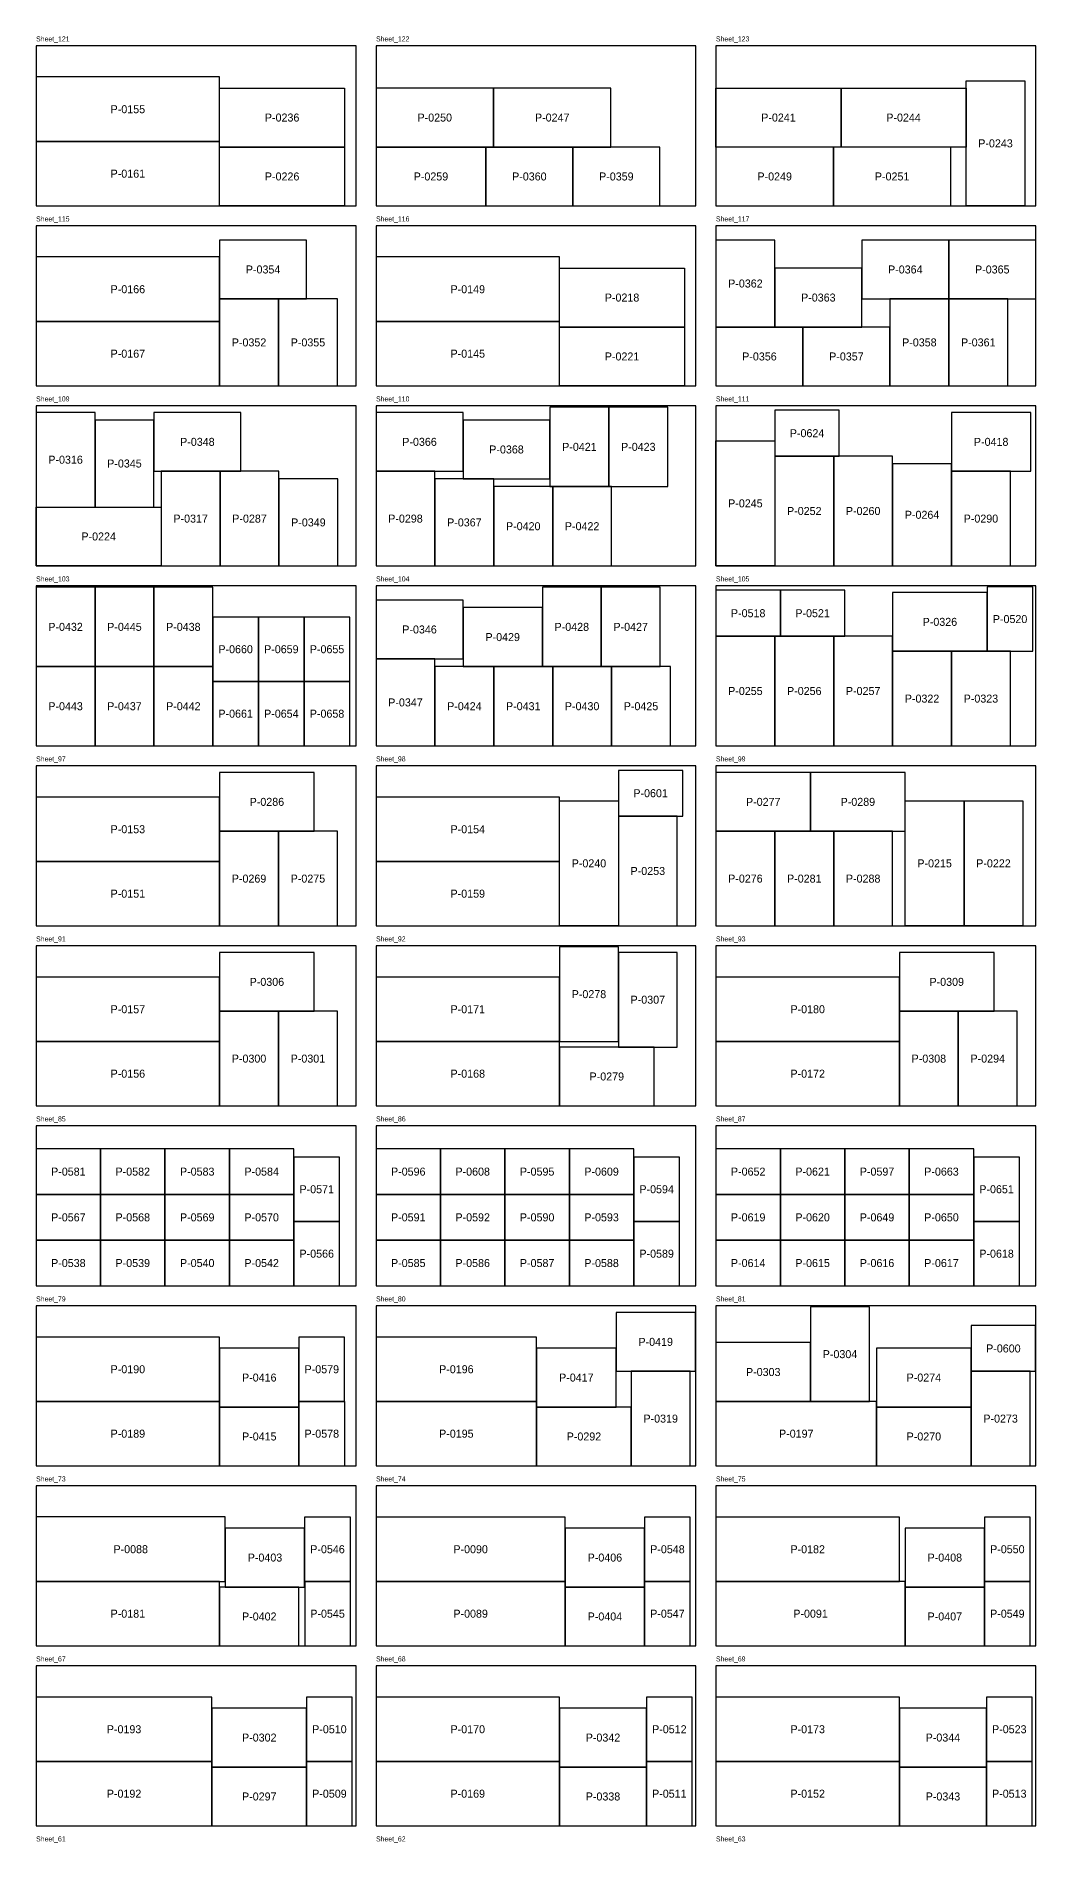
# Model space of a CAD drawing. Header units: millimetres. Extents: x 0 to 20200, y 0 to 37698.
# Drawn here: x 0 to 10000, y 19631 to 37698 of the extents above; entities that cross this region are included whole.
import ezdxf
from ezdxf.enums import TextEntityAlignment as Align

# ---------------------------------------------------------------- set-up
doc = ezdxf.new("R2010")
doc.units = ezdxf.units.MM
doc.layers.add('NESTED_RESULT', color=7, linetype='Continuous')

msp = doc.modelspace()

# ---------------------------------------------------------------- linework, layer by layer
at = {"layer": 'NESTED_RESULT', "color": 1}
for points in [[(0, 36000), (3200, 36000), (3200, 37600), (0, 37600), (0, 36000)], [(3400, 36000), (6600, 36000), (6600, 37600), (3400, 37600), (3400, 36000)], [(6800, 36000), (10000, 36000), (10000, 37600), (6800, 37600), (6800, 36000)], [(0, 34200), (3200, 34200), (3200, 35800), (0, 35800), (0, 34200)], [(3400, 34200), (6600, 34200), (6600, 35800), (3400, 35800), (3400, 34200)], [(6800, 34200), (10000, 34200), (10000, 35800), (6800, 35800), (6800, 34200)], [(0, 32400), (3200, 32400), (3200, 34000), (0, 34000), (0, 32400)], [(3400, 32400), (6600, 32400), (6600, 34000), (3400, 34000), (3400, 32400)], [(6800, 32400), (10000, 32400), (10000, 34000), (6800, 34000), (6800, 32400)], [(0, 30600), (3200, 30600), (3200, 32200), (0, 32200), (0, 30600)], [(3400, 30600), (6600, 30600), (6600, 32200), (3400, 32200), (3400, 30600)], [(6800, 30600), (10000, 30600), (10000, 32200), (6800, 32200), (6800, 30600)], [(0, 28800), (3200, 28800), (3200, 30400), (0, 30400), (0, 28800)], [(3400, 28800), (6600, 28800), (6600, 30400), (3400, 30400), (3400, 28800)], [(6800, 28800), (10000, 28800), (10000, 30400), (6800, 30400), (6800, 28800)], [(0, 27000), (3200, 27000), (3200, 28600), (0, 28600), (0, 27000)], [(3400, 27000), (6600, 27000), (6600, 28600), (3400, 28600), (3400, 27000)], [(6800, 27000), (10000, 27000), (10000, 28600), (6800, 28600), (6800, 27000)], [(0, 25200), (3200, 25200), (3200, 26800), (0, 26800), (0, 25200)], [(3400, 25200), (6600, 25200), (6600, 26800), (3400, 26800), (3400, 25200)], [(6800, 25200), (10000, 25200), (10000, 26800), (6800, 26800), (6800, 25200)], [(0, 23400), (3200, 23400), (3200, 25000), (0, 25000), (0, 23400)], [(3400, 23400), (6600, 23400), (6600, 25000), (3400, 25000), (3400, 23400)], [(6800, 23400), (10000, 23400), (10000, 25000), (6800, 25000), (6800, 23400)], [(0, 21600), (3200, 21600), (3200, 23200), (0, 23200), (0, 21600)], [(3400, 21600), (6600, 21600), (6600, 23200), (3400, 23200), (3400, 21600)], [(6800, 21600), (10000, 21600), (10000, 23200), (6800, 23200), (6800, 21600)], [(0, 19800), (3200, 19800), (3200, 21400), (0, 21400), (0, 19800)], [(3400, 19800), (6600, 19800), (6600, 21400), (3400, 21400), (3400, 19800)], [(6800, 19800), (10000, 19800), (10000, 21400), (6800, 21400), (6800, 19800)]]:
    msp.add_lwpolyline(points, dxfattribs=at)
at = {"layer": 'NESTED_RESULT'}
for points in [[(0, 36644.525), (1835.15, 36644.525), (1835.15, 37289.05), (0, 37289.05), (0, 36644.525)], [(9301.9, 36000), (9301.9, 37250.95), (9890.8625, 37250.95), (9890.8625, 36000), (9301.9, 36000)], [(1835.15, 37177.925), (3086.1, 37177.925), (3086.1, 36588.9625), (1835.15, 36588.9625), (1835.15, 37177.925)], [(3400, 36588.9625), (4574.75, 36588.9625), (4574.75, 37177.925), (3400, 37177.925), (3400, 36588.9625)], [(4574.75, 36588.9625), (5749.5, 36588.9625), (5749.5, 37177.925), (4574.75, 37177.925), (4574.75, 36588.9625)], [(6800, 37177.925), (8050.95, 37177.925), (8050.95, 36588.9625), (6800, 36588.9625), (6800, 37177.925)], [(8050.95, 37177.925), (9301.9, 37177.925), (9301.9, 36588.9625), (8050.95, 36588.9625), (8050.95, 37177.925)], [(0, 36000), (1835.15, 36000), (1835.15, 36644.525), (0, 36644.525), (0, 36000)], [(1835.15, 36588.9625), (3086.1, 36588.9625), (3086.1, 36000), (1835.15, 36000), (1835.15, 36588.9625)], [(3400, 36000), (4498.55, 36000), (4498.55, 36588.9625), (3400, 36588.9625), (3400, 36000)], [(4498.55, 36000), (5368.5, 36000), (5368.5, 36588.9625), (4498.55, 36588.9625), (4498.55, 36000)], [(5368.55, 36000), (6238.5, 36000), (6238.5, 36588.9625), (5368.55, 36588.9625), (5368.55, 36000)], [(6800, 36000), (7974.75, 36000), (7974.75, 36588.9625), (6800, 36588.9625), (6800, 36000)], [(7974.75, 36000), (9149.5, 36000), (9149.5, 36588.9625), (7974.75, 36588.9625), (7974.75, 36000)], [(2705.1, 35658.9125), (1835.15, 35658.9125), (1835.15, 35069.95), (2705.1, 35069.95), (2705.1, 35658.9125)], [(6800, 35658.9125), (6800, 34788.9625), (7388.9625, 34788.9625), (7388.9625, 35658.9125), (6800, 35658.9125)], [(8258.9125, 35069.95), (9128.8625, 35069.95), (9128.8625, 35658.9125), (8258.9125, 35658.9125), (8258.9125, 35069.95)], [(9128.8625, 35069.95), (9998.8125, 35069.95), (9998.8125, 35658.9125), (9128.8625, 35658.9125), (9128.8625, 35069.95)], [(0, 34844.525), (1835.15, 34844.525), (1835.15, 35489.05), (0, 35489.05), (0, 34844.525)], [(5235.15, 35489.05), (3400, 35489.05), (3400, 34844.525), (5235.15, 34844.525), (5235.15, 35489.05)], [(5235.15, 35377.925), (6486.1, 35377.925), (6486.1, 34788.9625), (5235.15, 34788.9625), (5235.15, 35377.925)], [(7388.9625, 34788.9625), (8258.9125, 34788.9625), (8258.9125, 35377.925), (7388.9625, 35377.925), (7388.9625, 34788.9625)], [(2424.1125, 34200), (2424.1125, 35069.95), (1835.15, 35069.95), (1835.15, 34200), (2424.1125, 34200)], [(3013.5, 34200), (3013.5, 35069.95), (2424.5375, 35069.95), (2424.5375, 34200), (3013.5, 34200)], [(9129, 34200), (9129, 35069.95), (8540.0375, 35069.95), (8540.0375, 34200), (9129, 34200)], [(9717.9625, 34200), (9717.9625, 35069.95), (9129, 35069.95), (9129, 34200), (9717.9625, 34200)], [(0, 34200), (1835.15, 34200), (1835.15, 34844.525), (0, 34844.525), (0, 34200)], [(3400, 34200), (5235.15, 34200), (5235.15, 34844.525), (3400, 34844.525), (3400, 34200)], [(5235.15, 34788.9625), (6486.1, 34788.9625), (6486.1, 34200), (5235.15, 34200), (5235.15, 34788.9625)], [(6800, 34200), (7669.95, 34200), (7669.95, 34788.9625), (6800, 34788.9625), (6800, 34200)], [(7669.95, 34200), (8539.9, 34200), (8539.9, 34788.9625), (7669.95, 34788.9625), (7669.95, 34200)], [(5728.8625, 33193.75), (5728.8625, 33987.5), (5139.9, 33987.5), (5139.9, 33193.75), (5728.8625, 33193.75)], [(6317.825, 33193.75), (6317.825, 33987.5), (5728.8625, 33987.5), (5728.8625, 33193.75), (6317.825, 33193.75)], [(588.9625, 32988.9625), (588.9625, 33935.1125), (0, 33935.1125), (0, 32988.9625), (588.9625, 32988.9625)], [(1177.925, 32988.9625), (1177.925, 33858.9125), (588.9625, 33858.9125), (588.9625, 32988.9625), (1177.925, 32988.9625)], [(1177.925, 33346.15), (2047.875, 33346.15), (2047.875, 33935.1125), (1177.925, 33935.1125), (1177.925, 33346.15)], [(3400, 33346.15), (4269.95, 33346.15), (4269.95, 33935.1125), (3400, 33935.1125), (3400, 33346.15)], [(4269.95, 33269.95), (5139.9, 33269.95), (5139.9, 33858.9125), (4269.95, 33858.9125), (4269.95, 33269.95)], [(8033.4875, 33498.55), (8033.4875, 33955.75), (7388.9625, 33955.75), (7388.9625, 33498.55), (8033.4875, 33498.55)], [(9155.85, 33346.15), (9949.6, 33346.15), (9949.6, 33935.1125), (9155.85, 33935.1125), (9155.85, 33346.15)], [(6800, 32400), (6800, 33650.95), (7388.9625, 33650.95), (7388.9625, 32400), (6800, 32400)], [(7977.925, 32400), (7977.925, 33498.55), (7388.9625, 33498.55), (7388.9625, 32400), (7977.925, 32400)], [(8566.8875, 32400), (8566.8875, 33498.55), (7977.925, 33498.55), (7977.925, 32400), (8566.8875, 32400)], [(1840, 32400), (1840, 33346.15), (1251.0375, 33346.15), (1251.0375, 32400), (1840, 32400)], [(2428.9625, 32400), (2428.9625, 33346.15), (1840, 33346.15), (1840, 32400), (2428.9625, 32400)], [(3017.925, 32400), (3017.925, 33269.95), (2428.9625, 33269.95), (2428.9625, 32400), (3017.925, 32400)], [(3988.9625, 32400), (3988.9625, 33346.15), (3400, 33346.15), (3400, 32400), (3988.9625, 32400)], [(4577.925, 32400), (4577.925, 33269.95), (3988.9625, 33269.95), (3988.9625, 32400), (4577.925, 32400)], [(9155.85, 32400), (9155.85, 33422.35), (8566.8875, 33422.35), (8566.8875, 32400), (9155.85, 32400)], [(9744.8125, 32400), (9744.8125, 33346.15), (9155.85, 33346.15), (9155.85, 32400), (9744.8125, 32400)], [(5166.8875, 32400), (5166.8875, 33193.75), (4577.925, 33193.75), (4577.925, 32400), (5166.8875, 32400)], [(5755.85, 32400), (5755.85, 33193.75), (5166.8875, 33193.75), (5166.8875, 32400), (5755.85, 32400)], [(0, 32988.9625), (1250.95, 32988.9625), (1250.95, 32400), (0, 32400), (0, 32988.9625)], [(588.9625, 31393.75), (588.9625, 32187.5), (0, 32187.5), (0, 31393.75), (588.9625, 31393.75)], [(1177.925, 31393.75), (1177.925, 32187.5), (588.9625, 32187.5), (588.9625, 31393.75), (1177.925, 31393.75)], [(1766.8875, 31393.75), (1766.8875, 32187.5), (1177.925, 32187.5), (1177.925, 31393.75), (1766.8875, 31393.75)], [(5063.7, 32187.5), (5063.7, 31393.75), (5652.6625, 31393.75), (5652.6625, 32187.5), (5063.7, 32187.5)], [(6241.625, 31393.75), (6241.625, 32187.5), (5652.6625, 32187.5), (5652.6625, 31393.75), (6241.625, 31393.75)], [(9513.0375, 31546.15), (9970.2375, 31546.15), (9970.2375, 32190.675), (9513.0375, 32190.675), (9513.0375, 31546.15)], [(3400, 31469.95), (4269.95, 31469.95), (4269.95, 32058.9125), (3400, 32058.9125), (3400, 31469.95)], [(4269.95, 31393.75), (5063.7, 31393.75), (5063.7, 31982.7125), (4269.95, 31982.7125), (4269.95, 31393.75)], [(7444.525, 31698.55), (7444.525, 32155.75), (6800, 32155.75), (6800, 31698.55), (7444.525, 31698.55)], [(8089.05, 31698.55), (8089.05, 32155.75), (7444.525, 32155.75), (7444.525, 31698.55), (8089.05, 31698.55)], [(8566.8875, 31546.15), (9513.0375, 31546.15), (9513.0375, 32135.1125), (8566.8875, 32135.1125), (8566.8875, 31546.15)], [(1766.8875, 31244.525), (2224.0875, 31244.525), (2224.0875, 31889.05), (1766.8875, 31889.05), (1766.8875, 31244.525)], [(2224.0875, 31244.525), (2681.2875, 31244.525), (2681.2875, 31889.05), (2224.0875, 31889.05), (2224.0875, 31244.525)], [(2681.2875, 31244.525), (3138.4875, 31244.525), (3138.4875, 31889.05), (2681.2875, 31889.05), (2681.2875, 31244.525)], [(7388.9625, 30600), (7388.9625, 31698.55), (6800, 31698.55), (6800, 30600), (7388.9625, 30600)], [(7977.925, 30600), (7977.925, 31698.55), (7388.9625, 31698.55), (7388.9625, 30600), (7977.925, 30600)], [(8566.8875, 30600), (8566.8875, 31698.55), (7977.925, 31698.55), (7977.925, 30600), (8566.8875, 30600)], [(3988.9625, 30600), (3988.9625, 31469.95), (3400, 31469.95), (3400, 30600), (3988.9625, 30600)], [(8566.8875, 31546.15), (8566.8875, 30600), (9155.85, 30600), (9155.85, 31546.15), (8566.8875, 31546.15)], [(9744.8125, 30600), (9744.8125, 31546.15), (9155.85, 31546.15), (9155.85, 30600), (9744.8125, 30600)], [(588.9625, 30600), (588.9625, 31393.75), (0, 31393.75), (0, 30600), (588.9625, 30600)], [(1177.925, 30600), (1177.925, 31393.75), (588.9625, 31393.75), (588.9625, 30600), (1177.925, 30600)], [(1766.8875, 30600), (1766.8875, 31393.75), (1177.925, 31393.75), (1177.925, 30600), (1766.8875, 30600)], [(4577.925, 30600), (4577.925, 31393.75), (3988.9625, 31393.75), (3988.9625, 30600), (4577.925, 30600)], [(5166.8875, 30600), (5166.8875, 31393.75), (4577.925, 31393.75), (4577.925, 30600), (5166.8875, 30600)], [(5755.85, 30600), (5755.85, 31393.75), (5166.8875, 31393.75), (5166.8875, 30600), (5755.85, 30600)], [(6344.8125, 30600), (6344.8125, 31393.75), (5755.85, 31393.75), (5755.85, 30600), (6344.8125, 30600)], [(1766.8875, 30600), (2224.0875, 30600), (2224.0875, 31244.525), (1766.8875, 31244.525), (1766.8875, 30600)], [(2224.0875, 30600), (2681.2875, 30600), (2681.2875, 31244.525), (2224.0875, 31244.525), (2224.0875, 30600)], [(2681.2875, 30600), (3138.4875, 30600), (3138.4875, 31244.525), (2681.2875, 31244.525), (2681.2875, 30600)], [(5824.1125, 30355.75), (5824.1125, 29898.55), (6468.6375, 29898.55), (6468.6375, 30355.75), (5824.1125, 30355.75)], [(2781.3, 30335.1125), (1835.15, 30335.1125), (1835.15, 29746.15), (2781.3, 29746.15), (2781.3, 30335.1125)], [(6800, 29746.15), (7746.15, 29746.15), (7746.15, 30335.1125), (6800, 30335.1125), (6800, 29746.15)], [(8692.575, 30335.1125), (7746.425, 30335.1125), (7746.425, 29746.15), (8692.575, 29746.15), (8692.575, 30335.1125)], [(0, 29444.525), (1835.15, 29444.525), (1835.15, 30089.05), (0, 30089.05), (0, 29444.525)], [(3400, 29444.525), (5235.15, 29444.525), (5235.15, 30089.05), (3400, 30089.05), (3400, 29444.525)], [(5235.15, 28800), (5235.15, 30050.95), (5824.1125, 30050.95), (5824.1125, 28800), (5235.15, 28800)], [(8692.575, 28800), (8692.575, 30050.95), (9281.5375, 30050.95), (9281.5375, 28800), (8692.575, 28800)], [(9281.5375, 28800), (9281.5375, 30050.95), (9870.5, 30050.95), (9870.5, 28800), (9281.5375, 28800)], [(6413.075, 28800), (6413.075, 29898.55), (5824.1125, 29898.55), (5824.1125, 28800), (6413.075, 28800)], [(1835.15, 29746.15), (1835.15, 28800), (2424.1125, 28800), (2424.1125, 29746.15), (1835.15, 29746.15)], [(3013.075, 28800), (3013.075, 29746.15), (2424.1125, 29746.15), (2424.1125, 28800), (3013.075, 28800)], [(7388.9625, 28800), (7388.9625, 29746.15), (6800, 29746.15), (6800, 28800), (7388.9625, 28800)], [(7977.925, 28800), (7977.925, 29746.15), (7388.9625, 29746.15), (7388.9625, 28800), (7977.925, 28800)], [(8566.8875, 28800), (8566.8875, 29746.15), (7977.925, 29746.15), (7977.925, 28800), (8566.8875, 28800)], [(0, 28800), (1835.15, 28800), (1835.15, 29444.525), (0, 29444.525), (0, 28800)], [(5235.15, 29444.525), (3400, 29444.525), (3400, 28800), (5235.15, 28800), (5235.15, 29444.525)], [(5824.1125, 27644.525), (5824.1125, 28590.675), (5235.15, 28590.675), (5235.15, 27644.525), (5824.1125, 27644.525)], [(2781.3, 28535.1125), (1835.15, 28535.1125), (1835.15, 27946.15), (2781.3, 27946.15), (2781.3, 28535.1125)], [(6413.075, 27588.9625), (6413.075, 28535.1125), (5824.1125, 28535.1125), (5824.1125, 27588.9625), (6413.075, 27588.9625)], [(8635.15, 27946.15), (9581.3, 27946.15), (9581.3, 28535.1125), (8635.15, 28535.1125), (8635.15, 27946.15)], [(0, 27644.525), (1835.15, 27644.525), (1835.15, 28289.05), (0, 28289.05), (0, 27644.525)], [(3400, 27644.525), (5235.15, 27644.525), (5235.15, 28289.05), (3400, 28289.05), (3400, 27644.525)], [(6800, 27644.525), (8635.15, 27644.525), (8635.15, 28289.05), (6800, 28289.05), (6800, 27644.525)], [(2424.1125, 27000), (2424.1125, 27946.15), (1835.15, 27946.15), (1835.15, 27000), (2424.1125, 27000)], [(3013.075, 27000), (3013.075, 27946.15), (2424.1125, 27946.15), (2424.1125, 27000), (3013.075, 27000)], [(9224.1125, 27000), (9224.1125, 27946.15), (8635.15, 27946.15), (8635.15, 27000), (9224.1125, 27000)], [(9813.075, 27000), (9813.075, 27946.15), (9224.1125, 27946.15), (9224.1125, 27000), (9813.075, 27000)], [(0, 27000), (1835.15, 27000), (1835.15, 27644.525), (0, 27644.525), (0, 27000)], [(3400, 27000), (5235.15, 27000), (5235.15, 27644.525), (3400, 27644.525), (3400, 27000)], [(6800, 27000), (8635.15, 27000), (8635.15, 27644.525), (6800, 27644.525), (6800, 27000)], [(5235.15, 27000), (6181.3, 27000), (6181.3, 27588.9625), (5235.15, 27588.9625), (5235.15, 27000)], [(644.525, 26114.4), (644.525, 26571.6), (0, 26571.6), (0, 26114.4), (644.525, 26114.4)], [(1289.05, 26114.4), (1289.05, 26571.6), (644.525, 26571.6), (644.525, 26114.4), (1289.05, 26114.4)], [(1933.575, 26114.4), (1933.575, 26571.6), (1289.05, 26571.6), (1289.05, 26114.4), (1933.575, 26114.4)], [(2578.1, 26114.4), (2578.1, 26571.6), (1933.575, 26571.6), (1933.575, 26114.4), (2578.1, 26114.4)], [(4044.525, 26114.4), (4044.525, 26571.6), (3400, 26571.6), (3400, 26114.4), (4044.525, 26114.4)], [(4689.05, 26114.4), (4689.05, 26571.6), (4044.525, 26571.6), (4044.525, 26114.4), (4689.05, 26114.4)], [(5333.575, 26114.4), (5333.575, 26571.6), (4689.05, 26571.6), (4689.05, 26114.4), (5333.575, 26114.4)], [(5978.1, 26114.4), (5978.1, 26571.6), (5333.575, 26571.6), (5333.575, 26114.4), (5978.1, 26114.4)], [(7444.525, 26114.4), (7444.525, 26571.6), (6800, 26571.6), (6800, 26114.4), (7444.525, 26114.4)], [(8089.05, 26114.4), (8089.05, 26571.6), (7444.525, 26571.6), (7444.525, 26114.4), (8089.05, 26114.4)], [(8733.575, 26114.4), (8733.575, 26571.6), (8089.05, 26571.6), (8089.05, 26114.4), (8733.575, 26114.4)], [(9378.1, 26114.4), (9378.1, 26571.6), (8733.575, 26571.6), (8733.575, 26114.4), (9378.1, 26114.4)], [(2578.1, 25844.525), (3035.3, 25844.525), (3035.3, 26489.05), (2578.1, 26489.05), (2578.1, 25844.525)], [(5978.1, 25844.525), (6435.3, 25844.525), (6435.3, 26489.05), (5978.1, 26489.05), (5978.1, 25844.525)], [(9835.3, 26489.05), (9378.1, 26489.05), (9378.1, 25844.525), (9835.3, 25844.525), (9835.3, 26489.05)], [(644.525, 25657.2), (644.525, 26114.4), (0, 26114.4), (0, 25657.2), (644.525, 25657.2)], [(1289.05, 25657.2), (1289.05, 26114.4), (644.525, 26114.4), (644.525, 25657.2), (1289.05, 25657.2)], [(1933.575, 25657.2), (1933.575, 26114.4), (1289.05, 26114.4), (1289.05, 25657.2), (1933.575, 25657.2)], [(2578.1, 25657.2), (2578.1, 26114.4), (1933.575, 26114.4), (1933.575, 25657.2), (2578.1, 25657.2)], [(3400, 26114.4), (3400, 25657.2), (4044.525, 25657.2), (4044.525, 26114.4), (3400, 26114.4)], [(4689.05, 25657.2), (4689.05, 26114.4), (4044.525, 26114.4), (4044.525, 25657.2), (4689.05, 25657.2)], [(5333.575, 25657.2), (5333.575, 26114.4), (4689.05, 26114.4), (4689.05, 25657.2), (5333.575, 25657.2)], [(5978.1, 25657.2), (5978.1, 26114.4), (5333.575, 26114.4), (5333.575, 25657.2), (5978.1, 25657.2)], [(7444.525, 25657.2), (7444.525, 26114.4), (6800, 26114.4), (6800, 25657.2), (7444.525, 25657.2)], [(8089.05, 25657.2), (8089.05, 26114.4), (7444.525, 26114.4), (7444.525, 25657.2), (8089.05, 25657.2)], [(8733.575, 25657.2), (8733.575, 26114.4), (8089.05, 26114.4), (8089.05, 25657.2), (8733.575, 25657.2)], [(9378.1, 25657.2), (9378.1, 26114.4), (8733.575, 26114.4), (8733.575, 25657.2), (9378.1, 25657.2)], [(2578.1, 25200), (3035.3, 25200), (3035.3, 25844.525), (2578.1, 25844.525), (2578.1, 25200)], [(5978.1, 25200), (6435.3, 25200), (6435.3, 25844.525), (5978.1, 25844.525), (5978.1, 25200)], [(9378.1, 25200), (9835.3, 25200), (9835.3, 25844.525), (9378.1, 25844.525), (9378.1, 25200)], [(644.525, 25200), (644.525, 25657.2), (0, 25657.2), (0, 25200), (644.525, 25200)], [(1289.05, 25200), (1289.05, 25657.2), (644.525, 25657.2), (644.525, 25200), (1289.05, 25200)], [(1933.575, 25200), (1933.575, 25657.2), (1289.05, 25657.2), (1289.05, 25200), (1933.575, 25200)], [(2578.1, 25200), (2578.1, 25657.2), (1933.575, 25657.2), (1933.575, 25200), (2578.1, 25200)], [(4044.525, 25200), (4044.525, 25657.2), (3400, 25657.2), (3400, 25200), (4044.525, 25200)], [(4689.05, 25200), (4689.05, 25657.2), (4044.525, 25657.2), (4044.525, 25200), (4689.05, 25200)], [(5333.575, 25200), (5333.575, 25657.2), (4689.05, 25657.2), (4689.05, 25200), (5333.575, 25200)], [(5978.1, 25200), (5978.1, 25657.2), (5333.575, 25657.2), (5333.575, 25200), (5978.1, 25200)], [(7444.525, 25200), (7444.525, 25657.2), (6800, 25657.2), (6800, 25200), (7444.525, 25200)], [(8089.05, 25200), (8089.05, 25657.2), (7444.525, 25657.2), (7444.525, 25200), (8089.05, 25200)], [(8733.575, 25200), (8733.575, 25657.2), (8089.05, 25657.2), (8089.05, 25200), (8733.575, 25200)], [(9378.1, 25200), (9378.1, 25657.2), (8733.575, 25657.2), (8733.575, 25200), (9378.1, 25200)], [(5800.3, 24346.15), (6594.05, 24346.15), (6594.05, 24935.1125), (5800.3, 24935.1125), (5800.3, 24346.15)], [(8335.1125, 24044.525), (8335.1125, 24990.675), (7746.15, 24990.675), (7746.15, 24044.525), (8335.1125, 24044.525)], [(9352.7, 24803.35), (9352.7, 24346.15), (9997.225, 24346.15), (9997.225, 24803.35), (9352.7, 24803.35)], [(0, 24044.525), (1835.15, 24044.525), (1835.15, 24689.05), (0, 24689.05), (0, 24044.525)], [(2628.9, 24577.925), (1835.15, 24577.925), (1835.15, 23988.9625), (2628.9, 23988.9625), (2628.9, 24577.925)], [(2628.9, 24044.525), (3086.1, 24044.525), (3086.1, 24689.05), (2628.9, 24689.05), (2628.9, 24044.525)], [(3400, 24044.525), (5006.55, 24044.525), (5006.55, 24689.05), (3400, 24689.05), (3400, 24044.525)], [(5006.55, 23988.9625), (5800.3, 23988.9625), (5800.3, 24577.925), (5006.55, 24577.925), (5006.55, 23988.9625)], [(6800, 24044.525), (7746.15, 24044.525), (7746.15, 24633.4875), (6800, 24633.4875), (6800, 24044.525)], [(9352.7, 24577.925), (8406.55, 24577.925), (8406.55, 23988.9625), (9352.7, 23988.9625), (9352.7, 24577.925)], [(6541.6625, 23400), (6541.6625, 24346.15), (5952.7, 24346.15), (5952.7, 23400), (6541.6625, 23400)], [(9941.6625, 23400), (9941.6625, 24346.15), (9352.7, 24346.15), (9352.7, 23400), (9941.6625, 23400)], [(0, 23400), (1835.15, 23400), (1835.15, 24044.525), (0, 24044.525), (0, 23400)], [(2629, 23400), (3086.2, 23400), (3086.2, 24044.525), (2629, 24044.525), (2629, 23400)], [(3400, 23400), (5006.55, 23400), (5006.55, 24044.525), (3400, 24044.525), (3400, 23400)], [(6800, 23400), (8406.55, 23400), (8406.55, 24044.525), (6800, 24044.525), (6800, 23400)], [(1835.25, 23400), (2629, 23400), (2629, 23988.9625), (1835.25, 23988.9625), (1835.25, 23400)], [(5006.55, 23400), (5952.7, 23400), (5952.7, 23988.9625), (5006.55, 23988.9625), (5006.55, 23400)], [(8406.55, 23400), (9352.7, 23400), (9352.7, 23988.9625), (8406.55, 23988.9625), (8406.55, 23400)], [(0, 22244.975), (1892.3, 22244.975), (1892.3, 22889.5), (0, 22889.5), (0, 22244.975)], [(1892.3, 22188.9625), (2686.05, 22188.9625), (2686.05, 22777.925), (1892.3, 22777.925), (1892.3, 22188.9625)], [(3143.25, 22889.05), (2686.05, 22889.05), (2686.05, 22244.525), (3143.25, 22244.525), (3143.25, 22889.05)], [(3400, 22244.525), (5292.3, 22244.525), (5292.3, 22889.05), (3400, 22889.05), (3400, 22244.525)], [(5292.3, 22188.9625), (6086.05, 22188.9625), (6086.05, 22777.925), (5292.3, 22777.925), (5292.3, 22188.9625)], [(6086.05, 22244.525), (6543.25, 22244.525), (6543.25, 22889.05), (6086.05, 22889.05), (6086.05, 22244.525)], [(6800, 22244.525), (8635.15, 22244.525), (8635.15, 22889.05), (6800, 22889.05), (6800, 22244.525)], [(8692.3, 22188.9625), (9486.05, 22188.9625), (9486.05, 22777.925), (8692.3, 22777.925), (8692.3, 22188.9625)], [(9486.05, 22244.525), (9943.25, 22244.525), (9943.25, 22889.05), (9486.05, 22889.05), (9486.05, 22244.525)], [(0, 21600), (1835.15, 21600), (1835.15, 22244.525), (0, 22244.525), (0, 21600)], [(2686.3, 21600), (3143.5, 21600), (3143.5, 22244.525), (2686.3, 22244.525), (2686.3, 21600)], [(3400, 21600), (5292.3, 21600), (5292.3, 22244.525), (3400, 22244.525), (3400, 21600)], [(6543.25, 22244.525), (6086.05, 22244.525), (6086.05, 21600), (6543.25, 21600), (6543.25, 22244.525)], [(6800, 21600), (8692.3, 21600), (8692.3, 22244.525), (6800, 22244.525), (6800, 21600)], [(9486.05, 21600), (9943.25, 21600), (9943.25, 22244.525), (9486.05, 22244.525), (9486.05, 21600)], [(1835.15, 21600), (2628.9, 21600), (2628.9, 22188.9625), (1835.15, 22188.9625), (1835.15, 21600)], [(6086.05, 22188.9625), (5292.3, 22188.9625), (5292.3, 21600), (6086.05, 21600), (6086.05, 22188.9625)], [(8692.3, 21600), (9486.05, 21600), (9486.05, 22188.9625), (8692.3, 22188.9625), (8692.3, 21600)], [(0, 20444.525), (1758.95, 20444.525), (1758.95, 21089.05), (0, 21089.05), (0, 20444.525)], [(1758.95, 20388.9625), (2705.1, 20388.9625), (2705.1, 20977.925), (1758.95, 20977.925), (1758.95, 20388.9625)], [(2705.1, 20444.525), (3162.3, 20444.525), (3162.3, 21089.05), (2705.1, 21089.05), (2705.1, 20444.525)], [(3400, 20444.525), (5235.15, 20444.525), (5235.15, 21089.05), (3400, 21089.05), (3400, 20444.525)], [(5235.15, 20388.9625), (6105.1, 20388.9625), (6105.1, 20977.925), (5235.15, 20977.925), (5235.15, 20388.9625)], [(6105.1, 20444.525), (6562.3, 20444.525), (6562.3, 21089.05), (6105.1, 21089.05), (6105.1, 20444.525)], [(6800, 20444.525), (8635.15, 20444.525), (8635.15, 21089.05), (6800, 21089.05), (6800, 20444.525)], [(8635.15, 20388.9625), (9505.1, 20388.9625), (9505.1, 20977.925), (8635.15, 20977.925), (8635.15, 20388.9625)], [(9505.5, 20444.525), (9962.7, 20444.525), (9962.7, 21089.05), (9505.5, 21089.05), (9505.5, 20444.525)], [(0, 19800), (1758.95, 19800), (1758.95, 20444.525), (0, 20444.525), (0, 19800)], [(2705.1, 19800), (3162.3, 19800), (3162.3, 20444.525), (2705.1, 20444.525), (2705.1, 19800)], [(3400, 19800), (5235.15, 19800), (5235.15, 20444.525), (3400, 20444.525), (3400, 19800)], [(6105.1, 19800), (6562.3, 19800), (6562.3, 20444.525), (6105.1, 20444.525), (6105.1, 19800)], [(6800, 19800), (8635.15, 19800), (8635.15, 20444.525), (6800, 20444.525), (6800, 19800)], [(9505.5, 19800), (9962.7, 19800), (9962.7, 20444.525), (9505.5, 20444.525), (9505.5, 19800)], [(1758.95, 19800), (2705.1, 19800), (2705.1, 20388.9625), (1758.95, 20388.9625), (1758.95, 19800)], [(5235.15, 19800), (6105.1, 19800), (6105.1, 20388.9625), (5235.15, 20388.9625), (5235.15, 19800)], [(8635.55, 19800), (9505.5, 19800), (9505.5, 20388.9625), (8635.55, 20388.9625), (8635.55, 19800)]]:
    msp.add_lwpolyline(points, dxfattribs=at)

# ---------------------------------------------------------------- texts
at = {"layer": 'NESTED_RESULT', "color": 1}
for s, p in [('Sheet_121', (0, 37630)), ('Sheet_122', (3400, 37630)), ('Sheet_123', (6800, 37630)), ('Sheet_115', (0, 35830)), ('Sheet_116', (3400, 35830)), ('Sheet_117', (6800, 35830)), ('Sheet_109', (0, 34030)), ('Sheet_110', (3400, 34030)), ('Sheet_111', (6800, 34030)), ('Sheet_103', (0, 32230)), ('Sheet_104', (3400, 32230)), ('Sheet_105', (6800, 32230)), ('Sheet_97', (0, 30430)), ('Sheet_98', (3400, 30430)), ('Sheet_99', (6800, 30430)), ('Sheet_91', (0, 28630)), ('Sheet_92', (3400, 28630)), ('Sheet_93', (6800, 28630)), ('Sheet_85', (0, 26830)), ('Sheet_86', (3400, 26830)), ('Sheet_87', (6800, 26830)), ('Sheet_79', (0, 25030)), ('Sheet_80', (3400, 25030)), ('Sheet_81', (6800, 25030)), ('Sheet_73', (0, 23230)), ('Sheet_74', (3400, 23230)), ('Sheet_75', (6800, 23230)), ('Sheet_67', (0, 21430)), ('Sheet_68', (3400, 21430)), ('Sheet_69', (6800, 21430)), ('Sheet_61', (0, 19630)), ('Sheet_62', (3400, 19630)), ('Sheet_63', (6800, 19630))]:
    msp.add_text(s, height=50, dxfattribs=at).set_placement(p, align=Align.BOTTOM_LEFT)
at = {"layer": 'NESTED_RESULT'}
for s, p in [('P-0155', (917.575, 36966.7875)), ('P-0236', (2460.625, 36883.44375)), ('P-0250', (3987.375, 36883.44375)), ('P-0247', (5162.125, 36883.44375)), ('P-0241', (7425.475, 36883.44375)), ('P-0244', (8676.425, 36883.44375)), ('P-0243', (9596.38125, 36625.475)), ('P-0161', (917.575, 36322.2625)), ('P-0226', (2460.625, 36294.48125)), ('P-0259', (3949.275, 36294.48125)), ('P-0360', (4933.525, 36294.48125)), ('P-0359', (5803.525, 36294.48125)), ('P-0249', (7387.375, 36294.48125)), ('P-0251', (8562.125, 36294.48125)), ('P-0354', (2270.125, 35364.43125)), ('P-0362', (7094.48125, 35223.9375)), ('P-0364', (8693.8875, 35364.43125)), ('P-0365', (9563.8375, 35364.43125)), ('P-0166', (917.575, 35166.7875)), ('P-0149', (4317.575, 35166.7875)), ('P-0218', (5860.625, 35083.44375)), ('P-0363', (7823.9375, 35083.44375)), ('P-0167', (917.575, 34522.2625)), ('P-0352', (2129.63125, 34634.975)), ('P-0355', (2719.01875, 34634.975)), ('P-0145', (4317.575, 34522.2625)), ('P-0221', (5860.625, 34494.48125)), ('P-0356', (7234.975, 34494.48125)), ('P-0357', (8104.925, 34494.48125)), ('P-0358', (8834.51875, 34634.975)), ('P-0361', (9423.48125, 34634.975)), ('P-0348', (1612.9, 33640.63125)), ('P-0366', (3834.975, 33640.63125)), ('P-0368', (4704.925, 33564.43125)), ('P-0421', (5434.38125, 33590.625)), ('P-0423', (6023.34375, 33590.625)), ('P-0624', (7711.225, 33727.15)), ('P-0418', (9552.725, 33640.63125)), ('P-0316', (294.48125, 33462.0375)), ('P-0345', (883.44375, 33423.9375)), ('P-0245', (7094.48125, 33025.475)), ('P-0317', (1545.51875, 32873.075)), ('P-0287', (2134.48125, 32873.075)), ('P-0298', (3694.48125, 32873.075)), ('P-0252', (7683.44375, 32949.275)), ('P-0260', (8272.40625, 32949.275)), ('P-0264', (8861.36875, 32911.175)), ('P-0290', (9450.33125, 32873.075)), ('P-0224', (625.475, 32694.48125)), ('P-0349', (2723.44375, 32834.975)), ('P-0367', (4283.44375, 32834.975)), ('P-0420', (4872.40625, 32796.875)), ('P-0422', (5461.36875, 32796.875)), ('P-0432', (294.48125, 31790.625)), ('P-0445', (883.44375, 31790.625)), ('P-0438', (1472.40625, 31790.625)), ('P-0346', (3834.975, 31764.43125)), ('P-0428', (5358.18125, 31790.625)), ('P-0427', (5947.14375, 31790.625)), ('P-0518', (7122.2625, 31927.15)), ('P-0521', (7766.7875, 31927.15)), ('P-0326', (9039.9625, 31840.63125)), ('P-0520', (9741.6375, 31868.4125)), ('P-0429', (4666.825, 31688.23125)), ('P-0660', (1995.4875, 31566.7875)), ('P-0659', (2452.6875, 31566.7875)), ('P-0655', (2909.8875, 31566.7875)), ('P-0347', (3694.48125, 31034.975)), ('P-0255', (7094.48125, 31149.275)), ('P-0256', (7683.44375, 31149.275)), ('P-0257', (8272.40625, 31149.275)), ('P-0322', (8861.36875, 31073.075)), ('P-0323', (9450.33125, 31073.075)), ('P-0443', (294.48125, 30996.875)), ('P-0437', (883.44375, 30996.875)), ('P-0442', (1472.40625, 30996.875)), ('P-0661', (1995.4875, 30922.2625)), ('P-0654', (2452.6875, 30922.2625)), ('P-0658', (2909.8875, 30922.2625)), ('P-0424', (4283.44375, 30996.875)), ('P-0431', (4872.40625, 30996.875)), ('P-0430', (5461.36875, 30996.875)), ('P-0425', (6050.33125, 30996.875)), ('P-0286', (2308.225, 30040.63125)), ('P-0601', (6146.375, 30127.15)), ('P-0277', (7273.075, 30040.63125)), ('P-0289', (8219.5, 30040.63125)), ('P-0153', (917.575, 29766.7875)), ('P-0154', (4317.575, 29766.7875)), ('P-0240', (5529.63125, 29425.475)), ('P-0215', (8987.05625, 29425.475)), ('P-0222', (9576.01875, 29425.475)), ('P-0269', (2129.63125, 29273.075)), ('P-0275', (2718.59375, 29273.075)), ('P-0253', (6118.59375, 29349.275)), ('P-0276', (7094.48125, 29273.075)), ('P-0281', (7683.44375, 29273.075)), ('P-0288', (8272.40625, 29273.075)), ('P-0151', (917.575, 29122.2625)), ('P-0159', (4317.575, 29122.2625)), ('P-0306', (2308.225, 28240.63125)), ('P-0309', (9108.225, 28240.63125)), ('P-0157', (917.575, 27966.7875)), ('P-0171', (4317.575, 27966.7875)), ('P-0278', (5529.63125, 28117.6)), ('P-0307', (6118.59375, 28062.0375)), ('P-0180', (7717.575, 27966.7875)), ('P-0300', (2129.63125, 27473.075)), ('P-0301', (2718.59375, 27473.075)), ('P-0308', (8929.63125, 27473.075)), ('P-0294', (9518.59375, 27473.075)), ('P-0156', (917.575, 27322.2625)), ('P-0168', (4317.575, 27322.2625)), ('P-0279', (5708.225, 27294.48125)), ('P-0172', (7717.575, 27322.2625)), ('P-0581', (322.2625, 26343)), ('P-0582', (966.7875, 26343)), ('P-0583', (1611.3125, 26343)), ('P-0584', (2255.8375, 26343)), ('P-0596', (3722.2625, 26343)), ('P-0608', (4366.7875, 26343)), ('P-0595', (5011.3125, 26343)), ('P-0609', (5655.8375, 26343)), ('P-0652', (7122.2625, 26343)), ('P-0621', (7766.7875, 26343)), ('P-0597', (8411.3125, 26343)), ('P-0663', (9055.8375, 26343)), ('P-0571', (2806.7, 26166.7875)), ('P-0594', (6206.7, 26166.7875)), ('P-0651', (9606.7, 26166.7875)), ('P-0567', (322.2625, 25885.8)), ('P-0568', (966.7875, 25885.8)), ('P-0569', (1611.3125, 25885.8)), ('P-0570', (2255.8375, 25885.8)), ('P-0591', (3722.2625, 25885.8)), ('P-0592', (4366.7875, 25885.8)), ('P-0590', (5011.3125, 25885.8)), ('P-0593', (5655.8375, 25885.8)), ('P-0619', (7122.2625, 25885.8)), ('P-0620', (7766.7875, 25885.8)), ('P-0649', (8411.3125, 25885.8)), ('P-0650', (9055.8375, 25885.8)), ('P-0566', (2806.7, 25522.2625)), ('P-0589', (6206.7, 25522.2625)), ('P-0618', (9606.7, 25522.2625)), ('P-0538', (322.2625, 25428.6)), ('P-0539', (966.7875, 25428.6)), ('P-0540', (1611.3125, 25428.6)), ('P-0542', (2255.8375, 25428.6)), ('P-0585', (3722.2625, 25428.6)), ('P-0586', (4366.7875, 25428.6)), ('P-0587', (5011.3125, 25428.6)), ('P-0588', (5655.8375, 25428.6)), ('P-0614', (7122.2625, 25428.6)), ('P-0615', (7766.7875, 25428.6)), ('P-0616', (8411.3125, 25428.6)), ('P-0617', (9055.8375, 25428.6)), ('P-0419', (6197.175, 24640.63125)), ('P-0600', (9674.9625, 24574.75)), ('P-0190', (917.575, 24366.7875)), ('P-0579', (2857.5, 24366.7875)), ('P-0196', (4203.275, 24366.7875)), ('P-0304', (8040.63125, 24517.6)), ('P-0416', (2232.025, 24283.44375)), ('P-0417', (5403.425, 24283.44375)), ('P-0303', (7273.075, 24339.00625)), ('P-0274', (8879.625, 24283.44375)), ('P-0319', (6247.18125, 23873.075)), ('P-0273', (9647.18125, 23873.075)), ('P-0189', (917.575, 23722.2625)), ('P-0415', (2232.125, 23694.48125)), ('P-0578', (2857.6, 23722.2625)), ('P-0195', (4203.275, 23722.2625)), ('P-0292', (5479.625, 23694.48125)), ('P-0197', (7603.275, 23722.2625)), ('P-0270', (8879.625, 23694.48125)), ('P-0088', (946.15, 22567.2375)), ('P-0546', (2914.65, 22566.7875)), ('P-0090', (4346.15, 22566.7875)), ('P-0548', (6314.65, 22566.7875)), ('P-0182', (7717.575, 22566.7875)), ('P-0550', (9714.65, 22566.7875)), ('P-0403', (2289.175, 22483.44375)), ('P-0406', (5689.175, 22483.44375)), ('P-0408', (9089.175, 22483.44375)), ('P-0181', (917.575, 21922.2625)), ('P-0402', (2232.025, 21894.48125)), ('P-0545', (2914.9, 21922.2625)), ('P-0089', (4346.15, 21922.2625)), ('P-0404', (5689.175, 21894.48125)), ('P-0547', (6314.65, 21922.2625)), ('P-0091', (7746.15, 21922.2625)), ('P-0407', (9089.175, 21894.48125)), ('P-0549', (9714.65, 21922.2625)), ('P-0193', (879.475, 20766.7875)), ('P-0510', (2933.7, 20766.7875)), ('P-0170', (4317.575, 20766.7875)), ('P-0512', (6333.7, 20766.7875)), ('P-0173', (7717.575, 20766.7875)), ('P-0523', (9734.1, 20766.7875)), ('P-0302', (2232.025, 20683.44375)), ('P-0342', (5670.125, 20683.44375)), ('P-0344', (9070.125, 20683.44375)), ('P-0192', (879.475, 20122.2625)), ('P-0297', (2232.025, 20094.48125)), ('P-0509', (2933.7, 20122.2625)), ('P-0169', (4317.575, 20122.2625)), ('P-0338', (5670.125, 20094.48125)), ('P-0511', (6333.7, 20122.2625)), ('P-0152', (7717.575, 20122.2625)), ('P-0343', (9070.525, 20094.48125)), ('P-0513', (9734.1, 20122.2625))]:
    msp.add_text(s, height=80, dxfattribs=at).set_placement(p, align=Align.MIDDLE_CENTER)

doc.saveas('drawing.dxf')
